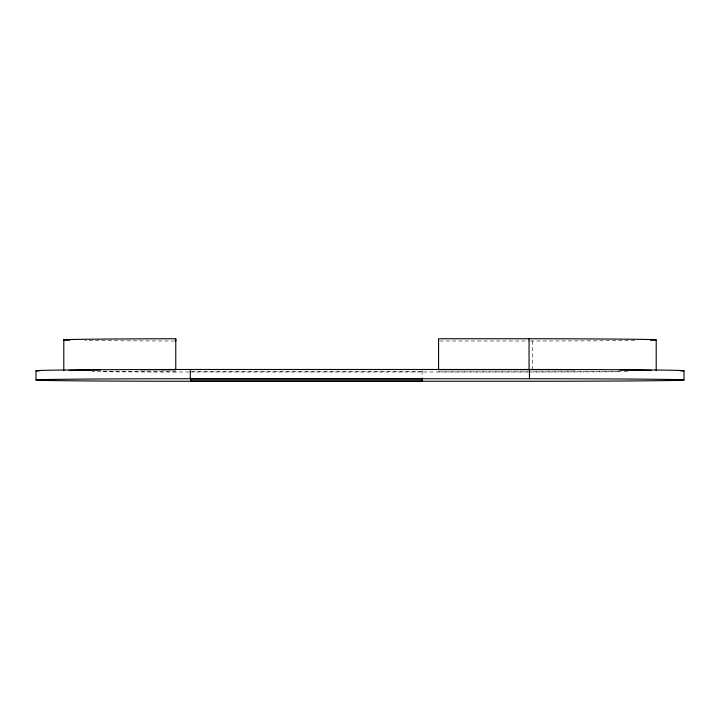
<?xml version="1.0" encoding="UTF-8"?>
<svg xmlns="http://www.w3.org/2000/svg" width="720" height="720" viewBox="0 0 720 720"><rect width="100%" height="100%" fill="white"/><g stroke="black" fill="none" stroke-linecap="round" stroke-linejoin="round"><path stroke-width="0.54" stroke-dasharray="3.6 2.7" d="M530.37 341.001L562.662 340.947A139.401 1.134 0 0 0 635.724 340.47M439.695 341.01L529.245 341.001M191.817 371.736L422.118 371.736M438.579 371.862L530.37 371.853M190.287 371.988L528.327 371.988M532.611 341.001L532.611 371.853L562.662 371.808A139.401 1.134 0 0 0 619.623 371.502M422.118 370.764L422.118 376.938M627.741 371.7A154.287 1.251 0 0 1 530.532 371.988M189.207 371.988A154.287 1.251 0 0 1 92.151 371.7M175.77 371.853A141.12 1.143 0 0 1 101.286 371.511M174.618 341.001A141.12 1.143 0 0 1 84.87 340.479"/><path stroke-width="1.08" d="M175.77 341.001L175.77 338.76A141.12 1.143 0 0 0 69.894 340.218M161.424 369.639L175.77 369.621A141.12 1.143 0 0 0 140.841 369.72M650.466 340.2A139.401 1.134 0 0 0 529.065 338.751L438.579 338.751L438.579 369.657M39.375 370.998A154.287 1.251 0 0 1 190.287 369.486L529.452 369.486A154.287 1.251 0 0 1 680.625 370.998M438.579 369.612L529.065 369.612A139.401 1.134 0 0 1 575.19 369.711M36 370.737L36 379.998A154.287 1.251 0 0 1 190.287 378.747L529.452 378.747A154.287 1.251 0 0 1 684 379.998L684 370.737M190.692 378.99L422.118 378.99M656.208 339.885L656.208 370.737M529.452 369.486L529.452 378.747M529.065 338.751L529.065 369.612M422.118 377.91L422.118 380.997L190.692 380.997L190.692 377.91M190.287 369.486L190.287 378.747M175.77 338.76L175.77 369.648M63.792 339.885L63.792 370.737M36 379.998A154.287 1.251 0 0 0 190.287 381.249L529.452 381.249A154.287 1.251 0 0 0 684 379.998M68.994 370.431A141.12 1.143 0 0 1 100.251 369.972M619.623 369.972A139.401 1.134 0 0 1 651.249 370.44"/></g></svg>
